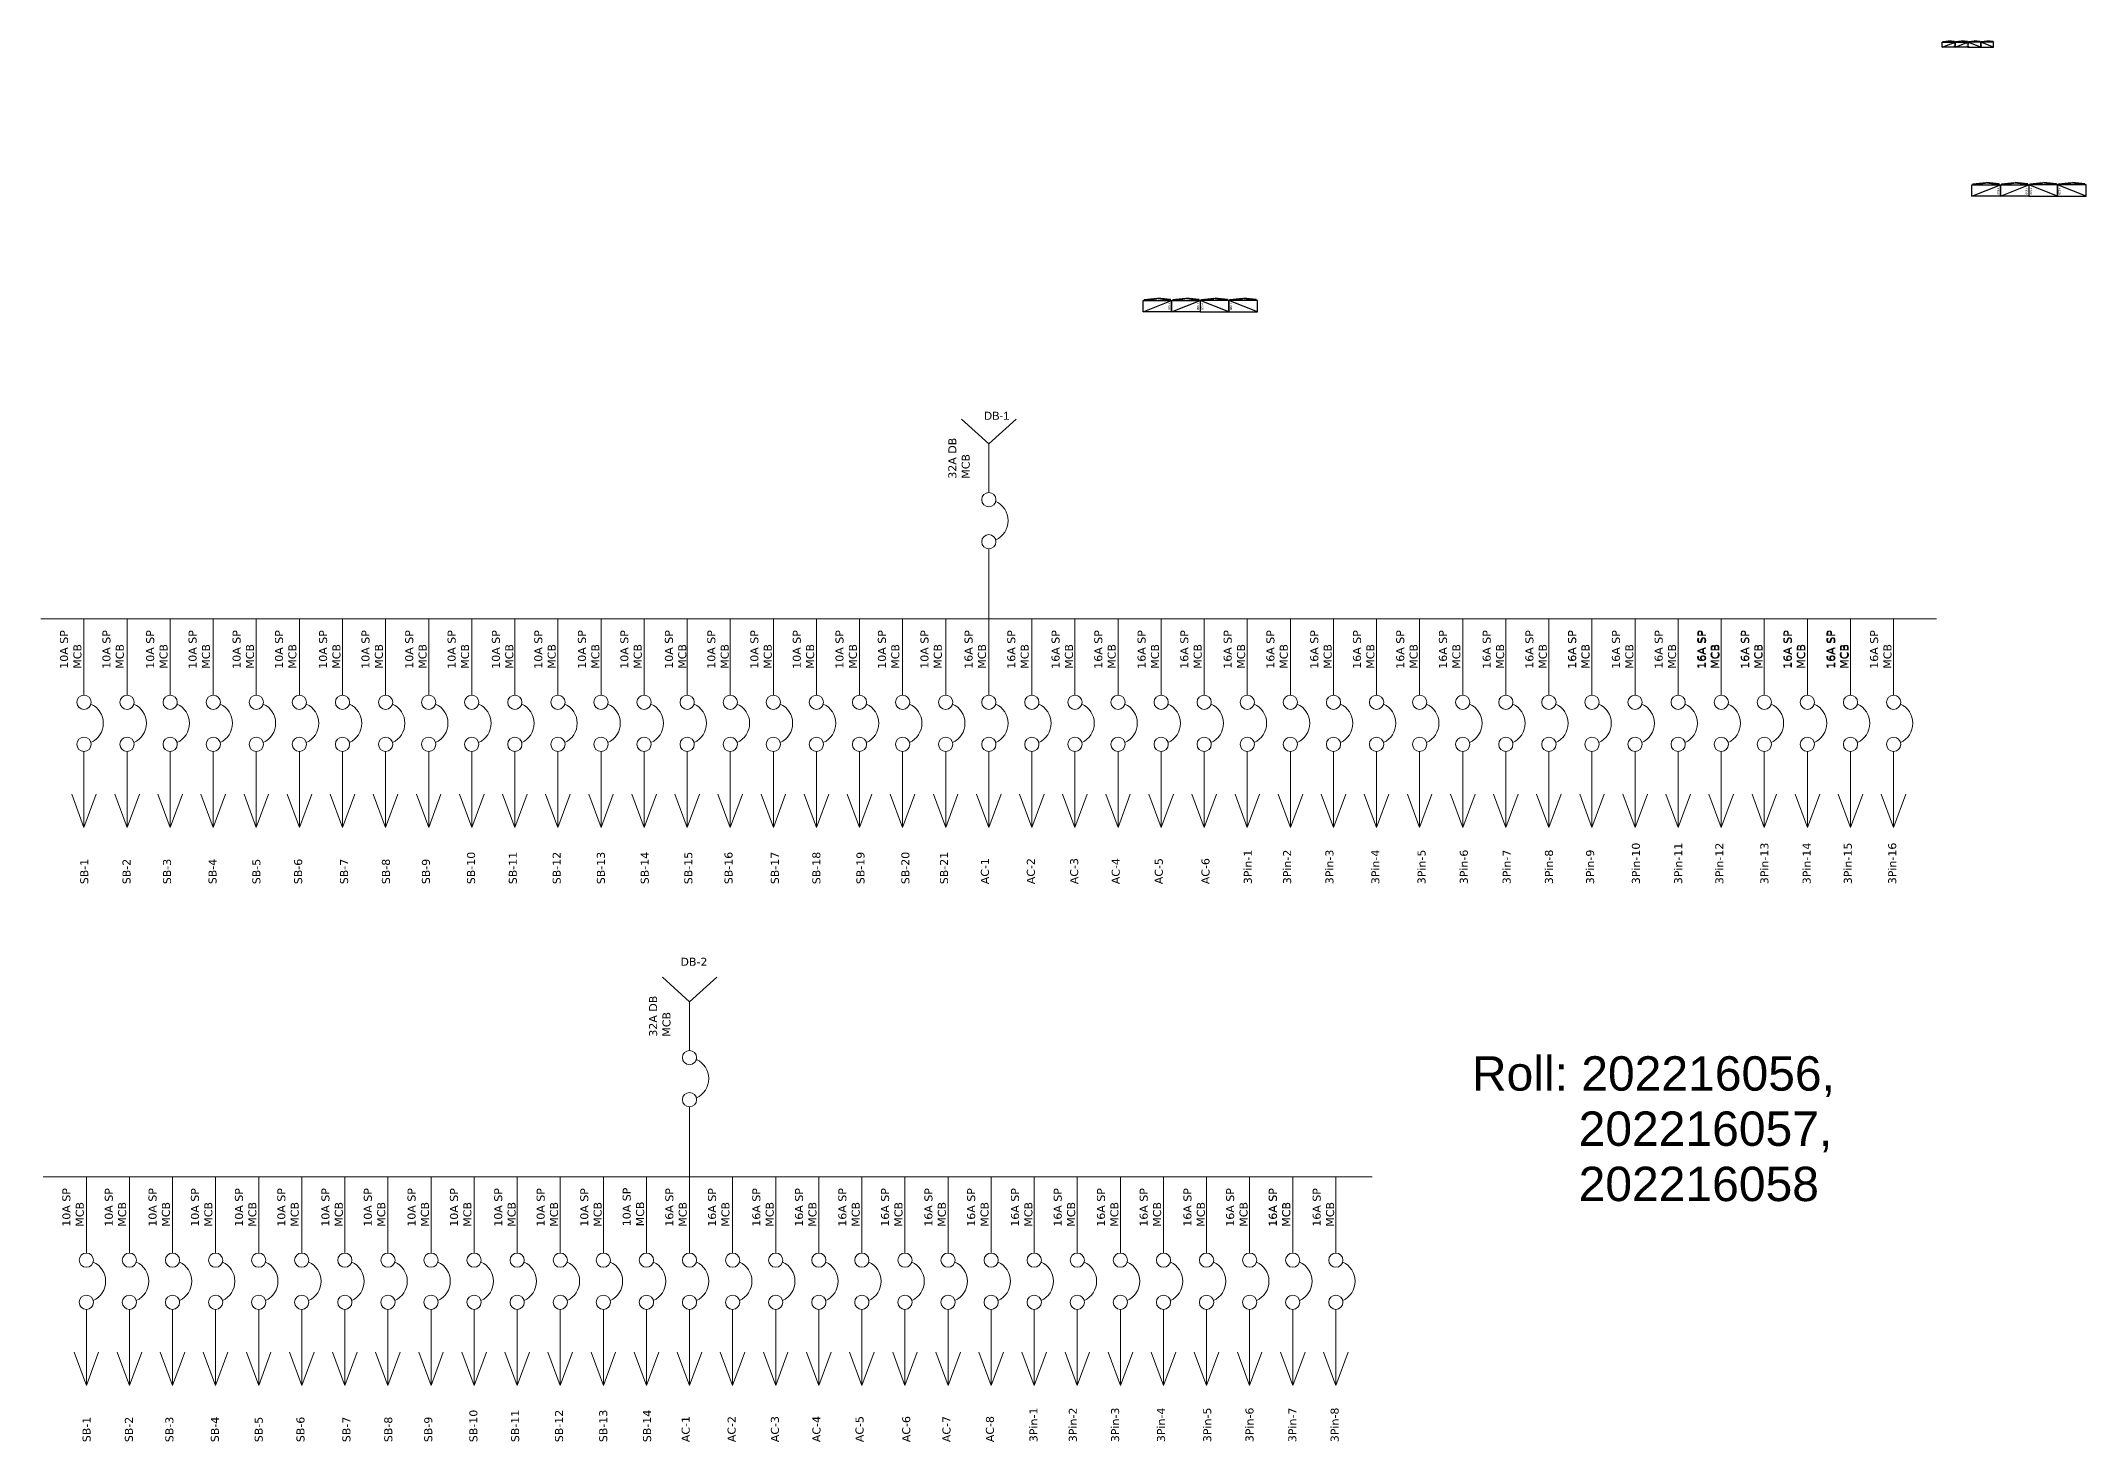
# Model space of a CAD drawing. Header units: inches. Extents: x 35258 to 134537, y 25067 to 83300.
# Drawn here: x 64776 to 68354, y 35955 to 38406 of the extents above; entities that cross this region are included whole.
import ezdxf

# ---------------------------------------------------------------- set-up
doc = ezdxf.new("R2010")
doc.units = ezdxf.units.IN
doc.header["$LTSCALE"] = 5
doc.header["$MEASUREMENT"] = 0
doc.linetypes.add('HIDDEN', pattern=[0.375, 0.25, -0.125])
doc.layers.add('3PIN', color=7, linetype='Continuous', lineweight=5, true_color=0x00a650)
doc.layers.add('Furniture_1', color=34, linetype='Continuous')
doc.styles.add('7', font='verdana.ttf', dxfattribs={"height": 7})
doc.styles.get("Standard").update_dxf_attribs({"font": 'arial.ttf'})

# ---------------------------------------------------------------- blocks, each defined once
blk = doc.blocks.new('H820_1000_w')
at = {"linetype": 'Continuous'}
for p, q in [((0, 0), (0, -0.4)), ((1, 0), (0, 0)), ((1, -0.4), (1, 0)), ((0, -0.4), (1, -0.4)), ((0.04, -0.432), (0.04, -0.405)), ((0.04, -0.405), (0.479, -0.459)), ((0.04, -0.432), (0.479, -0.487)), ((0.479, -0.459), (0.479, -0.487)), ((0.96, -0.405), (0.521, -0.459)), ((0.96, -0.432), (0.521, -0.487)), ((0.521, -0.459), (0.521, -0.487)), ((0.96, -0.405), (0.96, -0.432))]:
    blk.add_line(p, q, dxfattribs=at)
blk.add_lwpolyline([(0, 0), (1, -0.4)], dxfattribs=at)
at = {"linetype": 'Continuous', "insert": (0.888, -0.302), "char_height": 0.07, "width": 0.23688, "attachment_point": 1, "rotation": 90}
blk.add_mtext('{\\fArial|b0|i0|c0|p34;H820}', dxfattribs=at)

msp = doc.modelspace()

# ---------------------------------------------------------------- linework, layer by layer
at = {"color": 1, "linetype": 'HIDDEN', "ltscale": 5}
for p, q in [((66433.55, 37484.12), (66433.55, 37484.12)), ((65910.7, 36511.19), (65910.7, 36511.19))]:
    msp.add_line(p, q, dxfattribs=at)
at = {"layer": '3PIN', "ltscale": 10}
for p, q in [((66434.27, 37701), (66386.7, 37744.09)), ((66434.27, 37701), (66481.85, 37744.09)), ((66434.27, 37701), (66434.27, 37615.94)), ((66434.16, 37394.84), (66434.16, 37517.5)), ((64776.1, 37394.84), (66660.25, 37394.84)), ((64776.1, 37394.84), (66660.25, 37394.84)), ((64851.47, 37394.84), (64851.47, 37261.62)), ((64926.84, 37394.84), (64926.84, 37261.62)), ((65002.2, 37394.84), (65002.2, 37261.62)), ((65077.57, 37394.84), (65077.57, 37261.62)), ((65152.93, 37394.84), (65152.93, 37261.62)), ((65228.3, 37394.84), (65228.3, 37261.62)), ((65303.67, 37394.84), (65303.67, 37261.62)), ((65379.03, 37394.84), (65379.03, 37261.62)), ((65454.4, 37394.84), (65454.4, 37261.62)), ((65529.76, 37394.84), (65529.76, 37261.62)), ((65605.13, 37394.84), (65605.13, 37261.62)), ((65680.5, 37394.84), (65680.5, 37261.62)), ((65755.86, 37394.84), (65755.86, 37261.62)), ((65831.23, 37394.84), (65831.23, 37261.62)), ((65906.59, 37394.84), (65906.59, 37261.62)), ((65981.96, 37394.84), (65981.96, 37261.62)), ((66057.33, 37394.84), (66057.33, 37261.62)), ((66132.69, 37394.84), (66132.69, 37261.62)), ((66208.06, 37394.84), (66208.06, 37261.62)), ((66283.42, 37394.84), (66283.42, 37261.62)), ((66358.79, 37394.84), (66358.79, 37261.62)), ((66434.16, 37394.84), (66434.16, 37261.62)), ((66509.52, 37394.84), (66509.52, 37261.62)), ((66509.52, 37394.84), (68092.21, 37394.84)), ((66509.52, 37394.84), (68092.21, 37394.84)), ((66584.89, 37394.84), (66584.89, 37261.62)), ((66584.89, 37394.84), (66584.89, 37261.62)), ((66660.25, 37394.84), (66660.25, 37261.62)), ((66735.62, 37394.84), (66735.62, 37261.62)), ((66810.99, 37394.84), (66810.99, 37261.62)), ((66886.35, 37394.84), (66886.35, 37261.62)), ((66961.72, 37394.84), (66961.72, 37261.62)), ((67037.08, 37394.84), (67037.08, 37261.62)), ((67112.45, 37394.84), (67112.45, 37261.62)), ((67187.82, 37394.84), (67187.82, 37261.62)), ((67263.18, 37394.84), (67263.18, 37261.62)), ((67338.55, 37394.84), (67338.55, 37261.62)), ((67413.91, 37394.84), (67413.91, 37261.62)), ((67489.28, 37394.84), (67489.28, 37261.62)), ((67489.28, 37394.84), (67489.28, 37261.62)), ((67564.65, 37394.84), (67564.65, 37261.62)), ((67640.01, 37394.84), (67640.01, 37261.62)), ((67715.38, 37394.84), (67715.38, 37261.62)), ((67715.38, 37394.84), (67715.38, 37261.62)), ((67715.38, 37394.84), (67715.38, 37261.62)), ((67790.75, 37394.84), (67790.75, 37261.62)), ((67790.75, 37394.84), (67790.75, 37261.62)), ((67866.11, 37394.84), (67866.11, 37261.62)), ((67866.11, 37394.84), (67866.11, 37261.62)), ((67866.11, 37394.84), (67866.11, 37261.62)), ((67941.48, 37394.84), (67941.48, 37261.62)), ((67941.48, 37394.84), (67941.48, 37261.62)), ((68016.84, 37394.84), (68016.84, 37261.62)), ((64851.47, 37163.17), (64851.47, 37029.96)), ((64926.84, 37163.17), (64926.84, 37029.96)), ((65002.2, 37163.17), (65002.2, 37029.96)), ((65077.57, 37163.17), (65077.57, 37029.96)), ((65152.93, 37163.17), (65152.93, 37029.96)), ((65228.3, 37163.17), (65228.3, 37029.96)), ((65303.67, 37163.17), (65303.67, 37029.96)), ((65379.03, 37163.17), (65379.03, 37029.96)), ((65454.4, 37163.17), (65454.4, 37029.96)), ((65529.76, 37163.17), (65529.76, 37029.96)), ((65605.13, 37163.17), (65605.13, 37029.96)), ((65680.5, 37163.17), (65680.5, 37029.96)), ((65755.86, 37163.17), (65755.86, 37029.96)), ((65831.23, 37163.17), (65831.23, 37029.96)), ((65906.59, 37163.17), (65906.59, 37029.96)), ((65981.96, 37163.17), (65981.96, 37029.96)), ((66057.33, 37163.17), (66057.33, 37029.96)), ((66132.69, 37163.17), (66132.69, 37029.96)), ((66208.06, 37163.17), (66208.06, 37029.96)), ((66283.42, 37163.17), (66283.42, 37029.96)), ((66358.79, 37163.17), (66358.79, 37029.96)), ((66434.16, 37163.17), (66434.16, 37029.96)), ((66509.52, 37163.17), (66509.52, 37029.96)), ((66584.89, 37163.17), (66584.89, 37029.96)), ((66584.89, 37163.17), (66584.89, 37029.96)), ((66660.25, 37163.17), (66660.25, 37029.96)), ((66735.62, 37163.17), (66735.62, 37029.96)), ((66810.99, 37163.17), (66810.99, 37029.96)), ((66886.35, 37163.17), (66886.35, 37029.96)), ((66961.72, 37163.17), (66961.72, 37029.96)), ((67037.08, 37163.17), (67037.08, 37029.96)), ((67112.45, 37163.17), (67112.45, 37029.96)), ((67187.82, 37163.17), (67187.82, 37029.96)), ((67263.18, 37163.17), (67263.18, 37029.96)), ((67338.55, 37163.17), (67338.55, 37029.96)), ((67413.91, 37163.17), (67413.91, 37029.96)), ((67489.28, 37163.17), (67489.28, 37029.96)), ((67489.28, 37163.17), (67489.28, 37029.96)), ((67564.65, 37163.17), (67564.65, 37029.96)), ((67640.01, 37163.17), (67640.01, 37029.96)), ((67715.38, 37163.17), (67715.38, 37029.96)), ((67715.38, 37163.17), (67715.38, 37029.96)), ((67715.38, 37163.17), (67715.38, 37029.96)), ((67790.75, 37163.17), (67790.75, 37029.96)), ((67790.75, 37163.17), (67790.75, 37029.96)), ((67866.11, 37163.17), (67866.11, 37029.96)), ((67866.11, 37163.17), (67866.11, 37029.96)), ((67866.11, 37163.17), (67866.11, 37029.96)), ((67941.48, 37163.17), (67941.48, 37029.96)), ((67941.48, 37163.17), (67941.48, 37029.96)), ((68016.84, 37163.17), (68016.84, 37029.96)), ((64851.47, 37029.96), (64829.97, 37088.55)), ((64851.47, 37029.96), (64872.97, 37088.55)), ((64926.84, 37029.96), (64905.34, 37088.55)), ((64926.84, 37029.96), (64948.34, 37088.55)), ((65002.2, 37029.96), (64980.7, 37088.55)), ((65002.2, 37029.96), (65023.7, 37088.55)), ((65077.57, 37029.96), (65056.07, 37088.55)), ((65077.57, 37029.96), (65099.07, 37088.55)), ((65152.93, 37029.96), (65131.43, 37088.55)), ((65152.93, 37029.96), (65174.43, 37088.55)), ((65228.3, 37029.96), (65206.8, 37088.55)), ((65228.3, 37029.96), (65249.8, 37088.55)), ((65303.67, 37029.96), (65282.17, 37088.55)), ((65303.67, 37029.96), (65325.17, 37088.55)), ((65379.03, 37029.96), (65357.53, 37088.55)), ((65379.03, 37029.96), (65400.53, 37088.55)), ((65454.4, 37029.96), (65432.9, 37088.55)), ((65454.4, 37029.96), (65475.9, 37088.55)), ((65529.76, 37029.96), (65508.26, 37088.55)), ((65529.76, 37029.96), (65551.26, 37088.55)), ((65605.13, 37029.96), (65583.63, 37088.55)), ((65605.13, 37029.96), (65626.63, 37088.55)), ((65680.5, 37029.96), (65659, 37088.55)), ((65680.5, 37029.96), (65702, 37088.55)), ((65755.86, 37029.96), (65734.36, 37088.55)), ((65755.86, 37029.96), (65777.36, 37088.55)), ((65831.23, 37029.96), (65809.73, 37088.55)), ((65831.23, 37029.96), (65852.73, 37088.55)), ((65906.59, 37029.96), (65885.09, 37088.55)), ((65906.59, 37029.96), (65928.09, 37088.55)), ((65981.96, 37029.96), (65960.46, 37088.55)), ((65981.96, 37029.96), (66003.46, 37088.55)), ((66057.33, 37029.96), (66035.83, 37088.55)), ((66057.33, 37029.96), (66078.83, 37088.55)), ((66132.69, 37029.96), (66111.19, 37088.55)), ((66132.69, 37029.96), (66154.19, 37088.55)), ((66208.06, 37029.96), (66186.56, 37088.55)), ((66208.06, 37029.96), (66229.56, 37088.55)), ((66283.42, 37029.96), (66261.92, 37088.55)), ((66283.42, 37029.96), (66304.92, 37088.55)), ((66358.79, 37029.96), (66337.29, 37088.55)), ((66358.79, 37029.96), (66380.29, 37088.55)), ((66434.16, 37029.96), (66412.66, 37088.55)), ((66434.16, 37029.96), (66455.66, 37088.55)), ((66509.52, 37029.96), (66488.02, 37088.55)), ((66509.52, 37029.96), (66531.02, 37088.55)), ((66584.89, 37029.96), (66563.39, 37088.55)), ((66584.89, 37029.96), (66563.39, 37088.55)), ((66584.89, 37029.96), (66606.39, 37088.55)), ((66584.89, 37029.96), (66606.39, 37088.55)), ((66660.25, 37029.96), (66638.75, 37088.55)), ((66660.25, 37029.96), (66681.75, 37088.55)), ((66735.62, 37029.96), (66714.12, 37088.55)), ((66735.62, 37029.96), (66757.12, 37088.55)), ((66810.99, 37029.96), (66789.49, 37088.55)), ((66810.99, 37029.96), (66832.49, 37088.55)), ((66886.35, 37029.96), (66864.85, 37088.55)), ((66886.35, 37029.96), (66907.85, 37088.55)), ((66961.72, 37029.96), (66940.22, 37088.55)), ((66961.72, 37029.96), (66983.22, 37088.55)), ((67037.08, 37029.96), (67015.58, 37088.55)), ((67037.08, 37029.96), (67058.58, 37088.55)), ((67112.45, 37029.96), (67090.95, 37088.55)), ((67112.45, 37029.96), (67133.95, 37088.55)), ((67187.82, 37029.96), (67166.32, 37088.55)), ((67187.82, 37029.96), (67209.32, 37088.55)), ((67263.18, 37029.96), (67241.68, 37088.55)), ((67263.18, 37029.96), (67284.68, 37088.55)), ((67338.55, 37029.96), (67317.05, 37088.55)), ((67338.55, 37029.96), (67360.05, 37088.55)), ((67413.91, 37029.96), (67392.41, 37088.55)), ((67413.91, 37029.96), (67435.42, 37088.55)), ((67489.28, 37029.96), (67467.78, 37088.55)), ((67489.28, 37029.96), (67467.78, 37088.55)), ((67489.28, 37029.96), (67510.78, 37088.55)), ((67489.28, 37029.96), (67510.78, 37088.55)), ((67564.65, 37029.96), (67543.15, 37088.55)), ((67564.65, 37029.96), (67586.15, 37088.55)), ((67640.01, 37029.96), (67618.51, 37088.55)), ((67640.01, 37029.96), (67661.51, 37088.55)), ((67715.38, 37029.96), (67693.88, 37088.55)), ((67715.38, 37029.96), (67693.88, 37088.55)), ((67715.38, 37029.96), (67693.88, 37088.55)), ((67715.38, 37029.96), (67736.88, 37088.55)), ((67715.38, 37029.96), (67736.88, 37088.55)), ((67715.38, 37029.96), (67736.88, 37088.55)), ((67790.75, 37029.96), (67769.24, 37088.55)), ((67790.75, 37029.96), (67769.24, 37088.55)), ((67790.75, 37029.96), (67812.25, 37088.55)), ((67790.75, 37029.96), (67812.25, 37088.55)), ((67866.11, 37029.96), (67844.61, 37088.55)), ((67866.11, 37029.96), (67844.61, 37088.55)), ((67866.11, 37029.96), (67844.61, 37088.55)), ((67866.11, 37029.96), (67887.61, 37088.55)), ((67866.11, 37029.96), (67887.61, 37088.55)), ((67866.11, 37029.96), (67887.61, 37088.55)), ((67941.48, 37029.96), (67919.98, 37088.55)), ((67941.48, 37029.96), (67919.98, 37088.55)), ((67941.48, 37029.96), (67962.98, 37088.55)), ((67941.48, 37029.96), (67962.98, 37088.55)), ((68016.84, 37029.96), (67995.34, 37088.55)), ((68016.84, 37029.96), (68038.34, 37088.55)), ((65910.82, 36725.17), (65863.24, 36768.27)), ((65910.82, 36725.17), (65958.39, 36768.27)), ((65910.82, 36725.17), (65910.82, 36640.12)), ((65910.7, 36419.01), (65910.7, 36541.67)), ((64780.21, 36419.01), (66664.36, 36419.01)), ((64780.21, 36419.01), (66664.36, 36419.01)), ((64855.58, 36419.01), (64855.58, 36285.79)), ((64930.94, 36419.01), (64930.94, 36285.79)), ((65006.31, 36419.01), (65006.31, 36285.79)), ((65081.67, 36419.01), (65081.67, 36285.79)), ((65157.04, 36419.01), (65157.04, 36285.79)), ((65232.41, 36419.01), (65232.41, 36285.79)), ((65307.77, 36419.01), (65307.77, 36285.79)), ((65383.14, 36419.01), (65383.14, 36285.79)), ((65458.5, 36419.01), (65458.5, 36285.79)), ((65533.87, 36419.01), (65533.87, 36285.79)), ((65609.24, 36419.01), (65609.24, 36285.79)), ((65684.6, 36419.01), (65684.6, 36285.79)), ((65759.97, 36419.01), (65759.97, 36285.79)), ((65835.33, 36419.01), (65835.33, 36285.79)), ((65910.7, 36419.01), (65910.7, 36285.79)), ((65986.07, 36419.01), (65986.07, 36285.79)), ((65986.07, 36419.01), (67041.19, 36419.01)), ((66061.43, 36419.01), (66061.43, 36285.79)), ((66061.43, 36419.01), (66061.43, 36285.79)), ((66136.8, 36419.01), (66136.8, 36285.79)), ((66212.16, 36419.01), (66212.16, 36285.79)), ((66287.53, 36419.01), (66287.53, 36285.79)), ((66362.9, 36419.01), (66362.9, 36285.79)), ((66438.26, 36419.01), (66438.26, 36285.79)), ((66513.63, 36419.01), (66513.63, 36285.79)), ((66513.63, 36419.01), (67104.79, 36419.01)), ((66588.99, 36419.01), (66588.99, 36285.79)), ((66664.36, 36419.01), (66664.36, 36285.79)), ((66739.73, 36419.01), (66739.73, 36285.79)), ((66815.09, 36419.01), (66815.09, 36285.79)), ((66890.46, 36419.01), (66890.46, 36285.79)), ((66965.82, 36419.01), (66965.82, 36285.79)), ((66965.82, 36419.01), (66965.82, 36285.79)), ((67041.19, 36419.01), (67041.19, 36285.79)), ((64855.58, 36187.35), (64855.58, 36054.13)), ((64930.94, 36187.35), (64930.94, 36054.13)), ((65006.31, 36187.35), (65006.31, 36054.13)), ((65081.67, 36187.35), (65081.67, 36054.13)), ((65157.04, 36187.35), (65157.04, 36054.13)), ((65232.41, 36187.35), (65232.41, 36054.13)), ((65307.77, 36187.35), (65307.77, 36054.13)), ((65383.14, 36187.35), (65383.14, 36054.13)), ((65458.5, 36187.35), (65458.5, 36054.13)), ((65533.87, 36187.35), (65533.87, 36054.13)), ((65609.24, 36187.35), (65609.24, 36054.13)), ((65684.6, 36187.35), (65684.6, 36054.13)), ((65759.97, 36187.35), (65759.97, 36054.13)), ((65835.33, 36187.35), (65835.33, 36054.13)), ((65910.7, 36187.35), (65910.7, 36054.13)), ((65986.07, 36187.35), (65986.07, 36054.13)), ((66061.43, 36187.35), (66061.43, 36054.13)), ((66061.43, 36187.35), (66061.43, 36054.13)), ((66136.8, 36187.35), (66136.8, 36054.13)), ((66212.16, 36187.35), (66212.16, 36054.13)), ((66287.53, 36187.35), (66287.53, 36054.13)), ((66362.9, 36187.35), (66362.9, 36054.13)), ((66438.26, 36187.35), (66438.26, 36054.13)), ((66513.63, 36187.35), (66513.63, 36054.13)), ((66588.99, 36187.35), (66588.99, 36054.13)), ((66664.36, 36187.35), (66664.36, 36054.13)), ((66739.73, 36187.35), (66739.73, 36054.13)), ((66815.09, 36187.35), (66815.09, 36054.13)), ((66890.46, 36187.35), (66890.46, 36054.13)), ((66965.82, 36187.35), (66965.82, 36054.13)), ((66965.82, 36187.35), (66965.82, 36054.13)), ((67041.19, 36187.35), (67041.19, 36054.13)), ((64855.58, 36054.13), (64834.08, 36112.72)), ((64855.58, 36054.13), (64877.08, 36112.72)), ((64930.94, 36054.13), (64909.44, 36112.72)), ((64930.94, 36054.13), (64952.44, 36112.72)), ((65006.31, 36054.13), (64984.81, 36112.72)), ((65006.31, 36054.13), (65027.81, 36112.72)), ((65081.67, 36054.13), (65060.17, 36112.72)), ((65081.67, 36054.13), (65103.17, 36112.72)), ((65157.04, 36054.13), (65135.54, 36112.72)), ((65157.04, 36054.13), (65178.54, 36112.72)), ((65232.41, 36054.13), (65210.91, 36112.72)), ((65232.41, 36054.13), (65253.91, 36112.72)), ((65307.77, 36054.13), (65286.27, 36112.72)), ((65307.77, 36054.13), (65329.27, 36112.72)), ((65383.14, 36054.13), (65361.64, 36112.72)), ((65383.14, 36054.13), (65404.64, 36112.72)), ((65458.5, 36054.13), (65437, 36112.72)), ((65458.5, 36054.13), (65480, 36112.72)), ((65533.87, 36054.13), (65512.37, 36112.72)), ((65533.87, 36054.13), (65555.37, 36112.72)), ((65609.24, 36054.13), (65587.74, 36112.72)), ((65609.24, 36054.13), (65630.74, 36112.72)), ((65684.6, 36054.13), (65663.1, 36112.72)), ((65684.6, 36054.13), (65706.1, 36112.72)), ((65759.97, 36054.13), (65738.47, 36112.72)), ((65759.97, 36054.13), (65781.47, 36112.72)), ((65835.33, 36054.13), (65813.83, 36112.72)), ((65835.33, 36054.13), (65856.83, 36112.72)), ((65910.7, 36054.13), (65889.2, 36112.72)), ((65910.7, 36054.13), (65932.2, 36112.72)), ((65986.07, 36054.13), (65964.57, 36112.72)), ((65986.07, 36054.13), (66007.57, 36112.72)), ((66061.43, 36054.13), (66039.93, 36112.72)), ((66061.43, 36054.13), (66039.93, 36112.72)), ((66061.43, 36054.13), (66082.93, 36112.72)), ((66061.43, 36054.13), (66082.93, 36112.72)), ((66136.8, 36054.13), (66115.3, 36112.72)), ((66136.8, 36054.13), (66158.3, 36112.72)), ((66212.16, 36054.13), (66190.66, 36112.72)), ((66212.16, 36054.13), (66233.66, 36112.72)), ((66287.53, 36054.13), (66266.03, 36112.72)), ((66287.53, 36054.13), (66309.03, 36112.72)), ((66362.9, 36054.13), (66341.4, 36112.72)), ((66362.9, 36054.13), (66384.4, 36112.72)), ((66438.26, 36054.13), (66416.76, 36112.72)), ((66438.26, 36054.13), (66459.76, 36112.72)), ((66513.63, 36054.13), (66492.13, 36112.72)), ((66513.63, 36054.13), (66535.13, 36112.72)), ((66588.99, 36054.13), (66567.49, 36112.72)), ((66588.99, 36054.13), (66610.49, 36112.72)), ((66664.36, 36054.13), (66642.86, 36112.72)), ((66664.36, 36054.13), (66685.86, 36112.72)), ((66739.73, 36054.13), (66718.23, 36112.72)), ((66739.73, 36054.13), (66761.23, 36112.72)), ((66815.09, 36054.13), (66793.59, 36112.72)), ((66815.09, 36054.13), (66836.59, 36112.72)), ((66890.46, 36054.13), (66868.96, 36112.72)), ((66890.46, 36054.13), (66911.96, 36112.72)), ((66965.82, 36054.13), (66944.32, 36112.72)), ((66965.82, 36054.13), (66944.32, 36112.72)), ((66965.82, 36054.13), (66987.32, 36112.72)), ((66965.82, 36054.13), (66987.32, 36112.72)), ((67041.19, 36054.13), (67019.69, 36112.72)), ((67041.19, 36054.13), (67062.69, 36112.72))]:
    msp.add_line(p, q, dxfattribs=at)
for centre in [(66434.16, 37603.5), (66434.16, 37529.94), (64851.47, 37249.17), (64926.84, 37249.17), (65002.2, 37249.17), (65077.57, 37249.17), (65152.93, 37249.17), (65228.3, 37249.17), (65303.67, 37249.17), (65379.03, 37249.17), (65454.4, 37249.17), (65529.76, 37249.17), (65605.13, 37249.17), (65680.5, 37249.17), (65755.86, 37249.17), (65831.23, 37249.17), (65906.59, 37249.17), (65981.96, 37249.17), (66057.33, 37249.17), (66132.69, 37249.17), (66208.06, 37249.17), (66283.42, 37249.17), (66358.79, 37249.17), (66434.16, 37249.17), (66509.52, 37249.17), (66584.89, 37249.17), (66584.89, 37249.17), (66660.25, 37249.17), (66735.62, 37249.17), (66810.99, 37249.17), (66886.35, 37249.17), (66961.72, 37249.17), (67037.08, 37249.17), (67112.45, 37249.17), (67187.82, 37249.17), (67263.18, 37249.17), (67338.55, 37249.17), (67413.91, 37249.17), (67489.28, 37249.17), (67489.28, 37249.17), (67564.65, 37249.17), (67640.01, 37249.17), (67715.38, 37249.17), (67715.38, 37249.17), (67715.38, 37249.17), (67790.75, 37249.17), (67790.75, 37249.17), (67866.11, 37249.17), (67866.11, 37249.17), (67866.11, 37249.17), (67941.48, 37249.17), (67941.48, 37249.17), (68016.84, 37249.17), (64851.47, 37175.62), (64926.84, 37175.62), (65002.2, 37175.62), (65077.57, 37175.62), (65152.93, 37175.62), (65228.3, 37175.62), (65303.67, 37175.62), (65379.03, 37175.62), (65454.4, 37175.62), (65529.76, 37175.62), (65605.13, 37175.62), (65680.5, 37175.62), (65755.86, 37175.62), (65831.23, 37175.62), (65906.59, 37175.62), (65981.96, 37175.62), (66057.33, 37175.62), (66132.69, 37175.62), (66208.06, 37175.62), (66283.42, 37175.62), (66358.79, 37175.62), (66434.16, 37175.62), (66509.52, 37175.62), (66584.89, 37175.62), (66584.89, 37175.62), (66660.25, 37175.62), (66735.62, 37175.62), (66810.99, 37175.62), (66886.35, 37175.62), (66961.72, 37175.62), (67037.08, 37175.62), (67112.45, 37175.62), (67187.82, 37175.62), (67263.18, 37175.62), (67338.55, 37175.62), (67413.91, 37175.62), (67489.28, 37175.62), (67489.28, 37175.62), (67564.65, 37175.62), (67640.01, 37175.62), (67715.38, 37175.62), (67715.38, 37175.62), (67715.38, 37175.62), (67790.75, 37175.62), (67790.75, 37175.62), (67866.11, 37175.62), (67866.11, 37175.62), (67866.11, 37175.62), (67941.48, 37175.62), (67941.48, 37175.62), (68016.84, 37175.62), (65910.7, 36627.67), (65910.7, 36554.12), (64855.58, 36273.35), (64930.94, 36273.35), (65006.31, 36273.35), (65081.67, 36273.35), (65157.04, 36273.35), (65232.41, 36273.35), (65307.77, 36273.35), (65383.14, 36273.35), (65458.5, 36273.35), (65533.87, 36273.35), (65609.24, 36273.35), (65684.6, 36273.35), (65759.97, 36273.35), (65835.33, 36273.35), (65910.7, 36273.35), (65986.07, 36273.35), (66061.43, 36273.35), (66061.43, 36273.35), (66136.8, 36273.35), (66212.16, 36273.35), (66287.53, 36273.35), (66362.9, 36273.35), (66438.26, 36273.35), (66513.63, 36273.35), (66588.99, 36273.35), (66664.36, 36273.35), (66739.73, 36273.35), (66815.09, 36273.35), (66890.46, 36273.35), (66965.82, 36273.35), (66965.82, 36273.35), (67041.19, 36273.35), (64855.58, 36199.79), (64930.94, 36199.79), (65006.31, 36199.79), (65081.67, 36199.79), (65157.04, 36199.79), (65232.41, 36199.79), (65307.77, 36199.79), (65383.14, 36199.79), (65458.5, 36199.79), (65533.87, 36199.79), (65609.24, 36199.79), (65684.6, 36199.79), (65759.97, 36199.79), (65835.33, 36199.79), (65910.7, 36199.79), (65986.07, 36199.79), (66061.43, 36199.79), (66061.43, 36199.79), (66136.8, 36199.79), (66212.16, 36199.79), (66287.53, 36199.79), (66362.9, 36199.79), (66438.26, 36199.79), (66513.63, 36199.79), (66588.99, 36199.79), (66664.36, 36199.79), (66739.73, 36199.79), (66815.09, 36199.79), (66890.46, 36199.79), (66965.82, 36199.79), (66965.82, 36199.79), (67041.19, 36199.79)]:
    msp.add_circle(centre, 12.45, dxfattribs=at)
for centre in [(66431, 37566.72), (64848.31, 37212.4), (64923.67, 37212.4), (64999.04, 37212.4), (65074.41, 37212.4), (65149.77, 37212.4), (65225.14, 37212.4), (65300.5, 37212.4), (65375.87, 37212.4), (65451.24, 37212.4), (65526.6, 37212.4), (65601.97, 37212.4), (65677.33, 37212.4), (65752.7, 37212.4), (65828.07, 37212.4), (65903.43, 37212.4), (65978.8, 37212.4), (66054.17, 37212.4), (66129.53, 37212.4), (66204.9, 37212.4), (66280.26, 37212.4), (66355.63, 37212.4), (66431, 37212.4), (66506.36, 37212.4), (66581.73, 37212.4), (66581.73, 37212.4), (66657.09, 37212.4), (66732.46, 37212.4), (66807.83, 37212.4), (66883.19, 37212.4), (66958.56, 37212.4), (67033.92, 37212.4), (67109.29, 37212.4), (67184.66, 37212.4), (67260.02, 37212.4), (67335.39, 37212.4), (67410.75, 37212.4), (67486.12, 37212.4), (67486.12, 37212.4), (67561.49, 37212.4), (67636.85, 37212.4), (67712.22, 37212.4), (67712.22, 37212.4), (67712.22, 37212.4), (67787.58, 37212.4), (67787.58, 37212.4), (67862.95, 37212.4), (67862.95, 37212.4), (67862.95, 37212.4), (67938.32, 37212.4), (67938.32, 37212.4), (68013.68, 37212.4), (65907.54, 36590.89), (64852.41, 36236.57), (64927.78, 36236.57), (65003.15, 36236.57), (65078.51, 36236.57), (65153.88, 36236.57), (65229.24, 36236.57), (65304.61, 36236.57), (65379.98, 36236.57), (65455.34, 36236.57), (65530.71, 36236.57), (65606.07, 36236.57), (65681.44, 36236.57), (65756.81, 36236.57), (65832.17, 36236.57), (65907.54, 36236.57), (65982.9, 36236.57), (66058.27, 36236.57), (66058.27, 36236.57), (66133.64, 36236.57), (66209, 36236.57), (66284.37, 36236.57), (66359.74, 36236.57), (66435.1, 36236.57), (66510.47, 36236.57), (66585.83, 36236.57), (66661.2, 36236.57), (66736.57, 36236.57), (66811.93, 36236.57), (66887.3, 36236.57), (66962.66, 36236.57), (66962.66, 36236.57), (67038.03, 36236.57)]:
    msp.add_arc(centre, 36.91, 294.32252, 65.67748, dxfattribs=at)

# ---------------------------------------------------------------- block references
at = {"layer": 'Furniture_1', "color": 18, "linetype": 'Continuous', "true_color": 0x000000, "rotation": 180}
for p, xscale, yscale, zscale in [((68101.89, 38394.86), -22.44500000000095, 22.44500000000095, 22.44500000000095), ((68124.33, 38394.86), -22.44500000000095, 22.44500000000095, 22.44500000000095), ((68169.22, 38394.86), 22.44500000000095, 22.44500000000095, 22.44500000000095), ((68191.67, 38394.86), 22.44500000000095, 22.44500000000095, 22.44500000000095), ((68153.61, 38133.99), -50.00000000000211, 50.00000000000211, 50.00000000000211), ((68203.61, 38133.99), -50.00000000000211, 50.00000000000211, 50.00000000000211), ((68303.61, 38133.99), 50.00000000000211, 50.00000000000211, 50.00000000000211), ((68353.61, 38133.99), 50.00000000000211, 50.00000000000211, 50.00000000000211), ((66703.99, 37931.71), -50.00000000000211, 50.00000000000211, 50.00000000000211), ((66753.99, 37931.71), -50.00000000000211, 50.00000000000211, 50.00000000000211), ((66853.99, 37931.71), 50.00000000000211, 50.00000000000211, 50.00000000000211), ((66903.99, 37931.71), 50.00000000000211, 50.00000000000211, 50.00000000000211)]:
    msp.add_blockref('H820_1000_w', p, dxfattribs=dict(at, xscale=xscale, yscale=yscale, zscale=zscale))

# ---------------------------------------------------------------- texts
at = {"ltscale": 5}
for s, p in [('Roll: 202216056,', (67279.25, 36569.89)), ('        202216057,', (67279.25, 36473.3)), ('        202216058', (67279.25, 36376.71))]:
    msp.add_text(s, height=60.1279, dxfattribs=at).set_placement(p)
at = {"color": 40, "linetype": 'HIDDEN', "true_color": 0xf8d731, "insert": (66425.85, 37757.19), "char_height": 14, "width": 38.8256, "attachment_point": 1}
msp.add_mtext('DB-1', dxfattribs=at)
at = {"layer": '3PIN', "ltscale": 10, "style": '7'}
for s, p in [('32A DB', (66377.4, 37640.16)), ('MCB', (66400.8, 37640.16)), ('10A SP', (64823.53, 37307.82)), ('MCB', (64846.93, 37307.82)), ('10A SP', (64897.72, 37307.82)), ('MCB', (64921.12, 37307.82)), ('10A SP', (64974.21, 37307.82)), ('MCB', (64997.61, 37307.82)), ('10A SP', (65048.41, 37307.82)), ('MCB', (65071.81, 37307.82)), ('10A SP', (65125.36, 37307.82)), ('MCB', (65148.76, 37307.82)), ('10A SP', (65199.56, 37307.82)), ('MCB', (65222.96, 37307.82)), ('10A SP', (65276.65, 37307.82)), ('MCB', (65300.05, 37307.82)), ('10A SP', (65350.84, 37307.82)), ('MCB', (65374.25, 37307.82)), ('10A SP', (65427.31, 37307.82)), ('MCB', (65450.71, 37307.82)), ('10A SP', (65501.5, 37307.82)), ('MCB', (65524.9, 37307.82)), ('10A SP', (65578.94, 37307.82)), ('MCB', (65602.35, 37307.82)), ('10A SP', (65653.14, 37307.82)), ('MCB', (65676.54, 37307.82)), ('10A SP', (65729.47, 37307.82)), ('MCB', (65752.87, 37307.82)), ('10A SP', (65803.67, 37307.82)), ('MCB', (65827.07, 37307.82)), ('10A SP', (65881.6, 37307.82)), ('MCB', (65905, 37307.82)), ('10A SP', (65955.8, 37307.82)), ('MCB', (65979.2, 37307.82)), ('10A SP', (66031.08, 37307.82)), ('MCB', (66054.48, 37307.82)), ('10A SP', (66105.28, 37307.82)), ('MCB', (66128.68, 37307.82)), ('10A SP', (66179.98, 37307.82)), ('MCB', (66203.38, 37307.82)), ('10A SP', (66254.18, 37307.82)), ('MCB', (66277.58, 37307.82)), ('10A SP', (66328.63, 37307.82)), ('MCB', (66352.03, 37307.82)), ('16A SP', (66405.79, 37307.82)), ('MCB', (66429.19, 37307.82)), ('16A SP', (66480.51, 37307.82)), ('MCB', (66503.91, 37307.82)), ('16A SP', (66557.97, 37307.82)), ('MCB', (66581.37, 37307.82)), ('16A SP', (66632.69, 37307.82)), ('MCB', (66656.09, 37307.82)), ('16A SP', (66708.44, 37307.82)), ('MCB', (66731.85, 37307.82)), ('16A SP', (66783.16, 37307.82)), ('MCB', (66806.56, 37307.82)), ('16A SP', (66859.03, 37307.82)), ('MCB', (66882.43, 37307.82)), ('16A SP', (66933.75, 37307.82)), ('MCB', (66957.15, 37307.82)), ('16A SP', (67010.48, 37307.82)), ('MCB', (67033.88, 37307.82)), ('16A SP', (67085.2, 37307.82)), ('MCB', (67108.6, 37307.82)), ('16A SP', (67160.85, 37307.82)), ('MCB', (67184.25, 37307.82)), ('16A SP', (67235.57, 37307.82)), ('MCB', (67258.97, 37307.82)), ('16A SP', (67312.09, 37307.82)), ('MCB', (67335.5, 37307.82)), ('16A SP', (67386.81, 37307.82)), ('MCB', (67410.21, 37307.82)), ('16A SP', (67461.3, 37307.82)), ('16A SP', (67461.67, 37307.82)), ('MCB', (67484.7, 37307.82)), ('MCB', (67485.07, 37307.82)), ('16A SP', (67538.19, 37307.82)), ('MCB', (67561.59, 37307.82)), ('16A SP', (67612.91, 37307.82)), ('MCB', (67636.31, 37307.82)), ('16A SP', (67687.39, 37307.82)), ('16A SP', (67687.76, 37307.82)), ('16A SP', (67688.92, 37307.82)), ('MCB', (67710.8, 37307.82)), ('MCB', (67711.17, 37307.82)), ('MCB', (67712.33, 37307.82)), ('16A SP', (67763.64, 37307.82)), ('16A SP', (67764.29, 37307.82)), ('MCB', (67787.04, 37307.82)), ('MCB', (67787.69, 37307.82)), ('16A SP', (67838.13, 37307.82)), ('16A SP', (67838.5, 37307.82)), ('16A SP', (67839.01, 37307.82)), ('MCB', (67861.53, 37307.82)), ('MCB', (67861.9, 37307.82)), ('MCB', (67862.41, 37307.82)), ('16A SP', (67913.49, 37307.82)), ('16A SP', (67915.02, 37307.82)), ('MCB', (67936.9, 37307.82)), ('MCB', (67938.42, 37307.82)), ('16A SP', (67989.74, 37307.82)), ('MCB', (68013.14, 37307.82)), ('3Pin-10', (67573.1, 36930.93)), ('3Pin-11', (67647.08, 36930.93)), ('3Pin-12', (67719.07, 36930.93)), ('3Pin-13', (67797.82, 36930.93)), ('3Pin-14', (67871.8, 36930.93)), ('3Pin-15', (67943.79, 36930.93)), ('3Pin-16', (68021.44, 36930.93)), ('SB-1', (64858.89, 36930.93)), ('SB-2', (64932.88, 36930.93)), ('SB-3', (65003.68, 36930.93)), ('SB-4', (65083.27, 36930.93)), ('SB-5', (65159.98, 36930.93)), ('SB-6', (65233.05, 36930.93)), ('SB-7', (65313.39, 36930.93)), ('SB-8', (65386.63, 36930.93)), ('SB-9', (65456.53, 36930.93)), ('SB-10', (65535.51, 36930.93)), ('SB-11', (65608.58, 36930.93)), ('SB-12', (65685.29, 36930.93)), ('SB-13', (65762.62, 36930.93)), ('SB-14', (65839.33, 36930.93)), ('SB-15', (65915.58, 36930.93)), ('SB-16', (65985.93, 36930.93)), ('SB-17', (66066.91, 36930.93)), ('SB-18', (66139.53, 36930.93)), ('SB-19', (66216.69, 36930.93)), ('SB-20', (66295.22, 36930.93)), ('SB-21', (66362.85, 36930.93)), ('AC-1', (66434.4, 36930.93)), ('AC-2', (66514.74, 36930.93)), ('AC-3', (66590.54, 36930.93)), ('AC-4', (66663.16, 36930.93)), ('AC-5', (66738.51, 36930.93)), ('AC-6', (66820.21, 36930.93)), ('3Pin-1', (66894.2, 36930.93)), ('3Pin-2', (66963, 36930.93)), ('3Pin-3', (67036.99, 36930.93)), ('3Pin-4', (67117.33, 36930.93)), ('3Pin-5', (67198.12, 36930.93)), ('3Pin-6', (67272.11, 36930.93)), ('3Pin-7', (67347, 36930.93)), ('3Pin-8', (67420.99, 36930.93)), ('3Pin-9', (67492.98, 36930.93)), ('32A DB', (65853.94, 36664.34)), ('MCB', (65877.34, 36664.34)), ('10A SP', (64827.63, 36332)), ('10A SP', (64901.83, 36332)), ('10A SP', (64978.32, 36332)), ('10A SP', (65052.51, 36332)), ('10A SP', (65129.47, 36332)), ('10A SP', (65203.66, 36332)), ('10A SP', (65280.75, 36332)), ('10A SP', (65354.95, 36332)), ('10A SP', (65431.41, 36332)), ('10A SP', (65505.61, 36332)), ('10A SP', (65583.05, 36332)), ('10A SP', (65657.25, 36332)), ('10A SP', (65733.58, 36332)), ('10A SP', (65807.77, 36332.72)), ('16A SP', (65882.33, 36332)), ('16A SP', (65957.05, 36332)), ('16A SP', (66034.51, 36332)), ('16A SP', (66109.23, 36332)), ('16A SP', (66184.99, 36332)), ('16A SP', (66259.71, 36332)), ('16A SP', (66335.57, 36332)), ('16A SP', (66410.29, 36332)), ('16A SP', (66487.02, 36332)), ('16A SP', (66561.74, 36332)), ('16A SP', (66637.39, 36332)), ('16A SP', (66712.11, 36332)), ('16A SP', (66788.64, 36332)), ('16A SP', (66863.35, 36332)), ('16A SP', (66937.84, 36332)), ('16A SP', (66938.21, 36332)), ('16A SP', (67014.73, 36332)), ('MCB', (64851.03, 36332)), ('MCB', (64925.23, 36332)), ('MCB', (65001.72, 36332)), ('MCB', (65075.92, 36332)), ('MCB', (65152.87, 36332)), ('MCB', (65227.07, 36332)), ('MCB', (65304.16, 36332)), ('MCB', (65378.35, 36332)), ('MCB', (65454.81, 36332)), ('MCB', (65529.01, 36332)), ('MCB', (65606.45, 36332)), ('MCB', (65680.65, 36332)), ('MCB', (65756.98, 36332)), ('MCB', (65831.18, 36332.72)), ('MCB', (65905.73, 36332)), ('MCB', (65980.45, 36332)), ('MCB', (66057.92, 36332)), ('MCB', (66132.63, 36332)), ('MCB', (66208.39, 36332)), ('MCB', (66283.11, 36332)), ('MCB', (66358.97, 36332)), ('MCB', (66433.69, 36332)), ('MCB', (66510.42, 36332)), ('MCB', (66585.14, 36332)), ('MCB', (66660.8, 36332)), ('MCB', (66735.51, 36332)), ('MCB', (66812.04, 36332)), ('MCB', (66886.76, 36332)), ('MCB', (66961.24, 36332)), ('MCB', (66961.61, 36332)), ('MCB', (67038.14, 36332)), ('SB-1', (64863, 35955.11)), ('SB-2', (64936.98, 35955.11)), ('SB-3', (65007.79, 35955.11)), ('SB-4', (65087.37, 35955.11)), ('SB-5', (65164.08, 35955.11)), ('SB-6', (65237.16, 35955.11)), ('SB-7', (65317.5, 35955.11)), ('SB-8', (65390.73, 35955.11)), ('SB-9', (65460.63, 35955.11)), ('SB-10', (65539.61, 35955.11)), ('SB-11', (65612.69, 35955.11)), ('SB-12', (65689.4, 35955.11)), ('SB-13', (65766.72, 35955.11)), ('SB-14', (65843.43, 35955.11)), ('AC-1', (65910.94, 35955.11)), ('AC-2', (65991.28, 35955.11)), ('AC-3', (66067.08, 35955.11)), ('AC-4', (66139.71, 35955.11)), ('AC-5', (66215.06, 35955.11)), ('AC-6', (66296.76, 35955.11)), ('AC-7', (66367.12, 35955.11)), ('AC-8', (66443.19, 35955.11)), ('3Pin-1', (66519.3, 35955.11)), ('3Pin-2', (66588.1, 35955.11)), ('3Pin-3', (66662.09, 35955.11)), ('3Pin-4', (66742.43, 35955.11)), ('3Pin-5', (66823.22, 35955.11)), ('3Pin-6', (66897.21, 35955.11)), ('3Pin-7', (66972.1, 35955.11)), ('3Pin-8', (67046.09, 35955.11))]:
    msp.add_text(s, height=14, rotation=90, dxfattribs=at).set_placement(p)
msp.add_text('DB-2', height=14, dxfattribs=at).set_placement((65894.88, 36788.34))

doc.saveas('drawing.dxf')
